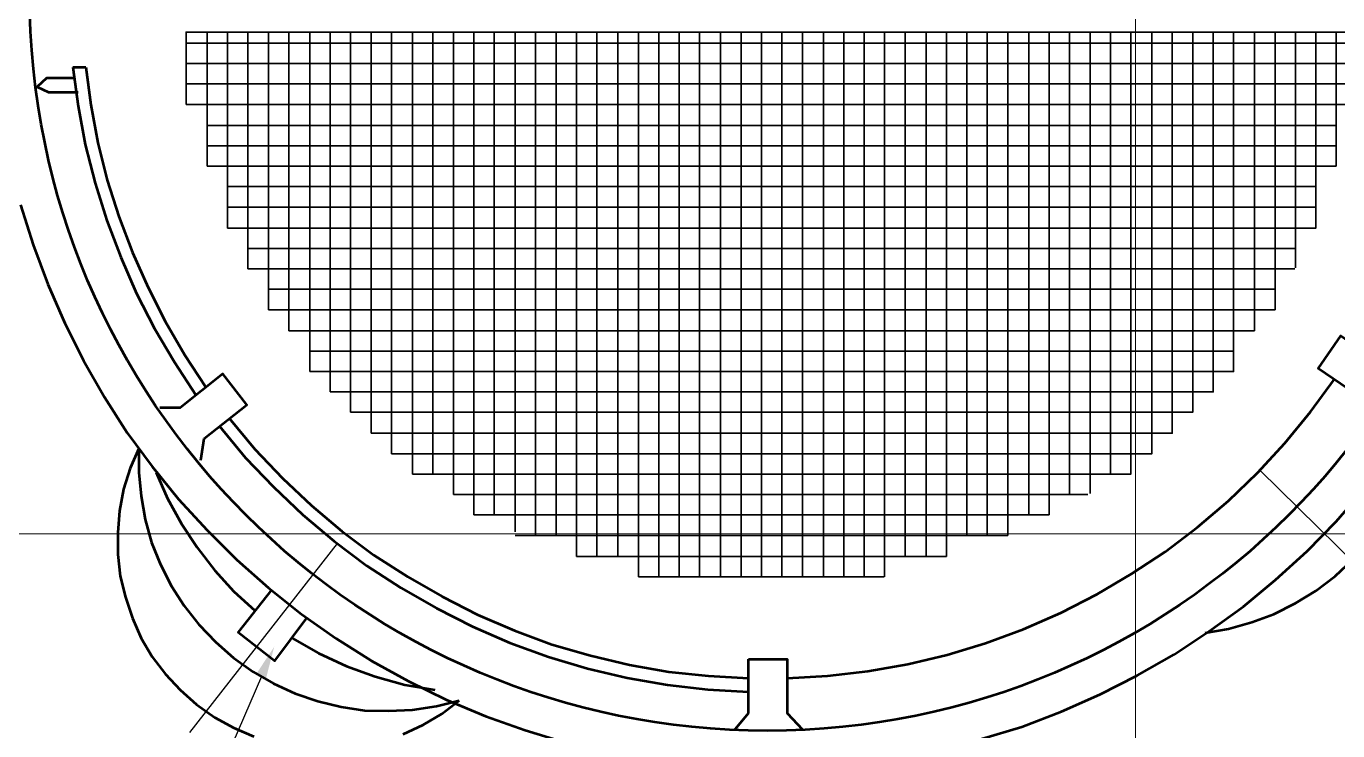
# Model space of a CAD drawing. Header units: millimetres. Extents: x 0 to 841, y 0 to 1189.
# Drawn here: x 424.1 to 519.3, y 342.4 to 393.6 of the extents above; entities that cross this region are included whole.
import ezdxf

# ---------------------------------------------------------------- set-up
doc = ezdxf.new("R2010")
doc.units = ezdxf.units.MM
doc.layers.add('C00-00-00', color=7, linetype='Continuous')
doc.layers.add('CBF-BF-BF', color=7, linetype='Continuous', true_color=0xbfbfbf)

msp = doc.modelspace()

# ---------------------------------------------------------------- hatches: boundary and pattern name
at = {"layer": 'C00-00-00'}
h = msp.add_hatch(color=256, dxfattribs=at)
h.dxf.hatch_style = 2
h.paths.add_polyline_path([(440.817, 346.524439), (442.129333, 348.514106), (441.536667, 346.228106)])

# ---------------------------------------------------------------- linework, layer by layer
at = {"layer": 'C00-00-00', "lineweight": 35}
for points in [[(477.901, 393.132028), (435.737, 393.132028), (435.737, 387.882694)], [(477.901, 393.132028), (520.7, 393.132028)], [(519.176, 393.132028), (519.176, 383.395361)], [(517.694333, 379.204361), (517.694333, 378.908028), (517.609667, 378.908028)], [(514.731, 374.463028), (514.731, 372.981361), (514.477, 372.981361)], [(511.725333, 369.129028), (511.725333, 368.494028), (511.259667, 368.494028)], [(510.243667, 367.351028), (510.243667, 367.012361), (509.947333, 367.012361)], [(508.762, 365.742361), (508.762, 365.530694), (508.550333, 365.530694)], [(507.280333, 364.303028), (507.280333, 364.006694), (506.984, 364.006694)], [(505.798667, 362.990694), (505.798667, 362.525028), (505.248333, 362.525028)], [(504.274667, 361.763028), (504.274667, 361.043361), (502.793, 361.043361)], [(452.162333, 361.297361), (452.162333, 361.043361), (452.458667, 361.043361)]]:
    msp.add_lwpolyline(points, dxfattribs=at)
at = {"layer": 'C00-00-00', "lineweight": 53}
for points in [[(427.524333, 390.592028), (428.455667, 390.592028)], [(427.524333, 390.592028), (427.905333, 387.755694), (428.413333, 384.961694), (429.133, 382.167694), (429.979667, 379.458361), (430.995667, 376.791361), (432.138667, 374.166694), (433.451, 371.626694), (434.890333, 369.171361), (436.456667, 366.758361)], [(428.455667, 390.592028), (428.836667, 387.840361), (429.344667, 385.088694), (430.022, 382.379361), (430.868667, 379.754694), (431.842333, 377.130028), (432.985333, 374.590028), (434.255333, 372.092361), (435.652333, 369.679361), (437.176333, 367.351028)], [(427.651333, 389.787694), (425.619333, 389.787694), (424.942, 389.152694), (425.746333, 388.771694), (427.905333, 388.771694)], [(423.714333, 380.601361), (424.645667, 377.680361), (425.704, 374.844028), (426.931667, 372.007694), (428.286333, 369.298361), (429.810333, 366.631361), (431.461333, 364.049028), (433.281667, 361.593694), (435.186667, 359.223028), (437.261, 356.979361), (439.42, 354.820361), (441.706, 352.788361), (444.119, 350.883361), (446.616667, 349.105361), (449.199, 347.496694), (451.866, 346.015028), (454.617667, 344.660361), (457.454, 343.475028), (460.332667, 342.459028), (463.253667, 341.570028)], [(423.714333, 380.601361), (424.645667, 377.680361), (425.704, 374.844028), (426.931667, 372.007694), (428.286333, 369.298361), (429.810333, 366.631361), (431.461333, 364.049028), (433.281667, 361.593694), (435.186667, 359.223028), (437.261, 356.979361), (439.42, 354.820361), (441.706, 352.788361), (444.119, 350.883361), (446.616667, 349.105361), (449.199, 347.496694), (451.866, 346.015028), (454.617667, 344.660361), (457.454, 343.475028), (460.332667, 342.459028), (463.253667, 341.570028)], [(524.129, 369.044361), (522.732, 368.832694), (519.472333, 371.076361), (517.863667, 368.748028), (521.123333, 366.504361), (521.504333, 365.065028)], [(436.795333, 362.059361), (437.049333, 363.625694), (440.139667, 366.081028), (438.404, 368.324694), (435.313667, 365.869361), (433.832, 365.869361)], [(479.340333, 346.226694), (482.261333, 346.396028), (485.182333, 346.734694), (488.103333, 347.242694), (490.939667, 347.920028), (493.733667, 348.766694), (496.485333, 349.782694), (499.194667, 350.968028), (501.819333, 352.322694), (504.317, 353.804361), (506.772333, 355.413028), (509.100667, 357.191028), (511.344333, 359.096028), (513.461, 361.128028), (515.450667, 363.287028), (517.313333, 365.573028), (519.049, 367.943694)], [(509.651, 349.528694), (511.344333, 349.825028), (513.037667, 350.290694), (514.646333, 350.883361), (516.212667, 351.687694), (517.694333, 352.576694), (519.091333, 353.635028), (520.361333, 354.820361), (521.504333, 356.132694), (522.520333, 357.529694), (523.409333, 359.053694), (524.129, 360.620028), (524.721667, 362.228694), (525.145, 363.922028), (525.356667, 365.657694)], [(438.15, 364.514694), (440.055, 362.228694), (442.087, 360.112028), (444.203667, 358.080028), (446.489667, 356.175028), (448.860333, 354.397028), (451.315667, 352.788361), (453.898, 351.306694), (456.522667, 349.994361), (459.232, 348.809028), (462.026, 347.793028), (464.862333, 346.946361), (467.741, 346.269028), (470.662, 345.761028), (473.583, 345.422361), (476.546333, 345.253028)], [(438.869667, 365.107361), (440.732333, 362.863694), (442.722, 360.747028), (444.838667, 358.757361), (447.04, 356.894694), (449.368333, 355.159028), (451.823667, 353.592694), (454.321333, 352.153361), (456.903667, 350.841028), (459.570667, 349.698028), (462.28, 348.682028), (465.074, 347.877694), (467.910333, 347.200361), (470.746667, 346.692361), (473.625333, 346.396028), (476.546333, 346.226694)], [(432.308, 362.906028), (431.673, 361.466694), (431.207333, 359.942694), (430.911, 358.376361), (430.784, 356.810028), (430.784, 355.201361), (430.953333, 353.635028), (431.334333, 352.111028), (431.842333, 350.587028), (432.477333, 349.147694), (433.281667, 347.793028), (434.255333, 346.523028), (435.313667, 345.380028), (436.499, 344.321694), (437.811333, 343.390361), (439.208333, 342.628361), (440.647667, 341.993361)], [(432.308, 362.906028), (432.308, 361.170361), (432.477333, 359.434694), (432.773667, 357.741361), (433.239333, 356.090361), (433.874333, 354.481694), (434.678667, 352.915361), (435.61, 351.476028), (436.668333, 350.121361), (437.896, 348.851361), (439.166, 347.708361), (440.605333, 346.692361), (442.087, 345.845694), (443.653333, 345.126028), (445.304333, 344.575694), (446.997667, 344.152361), (448.691, 343.898361), (450.426667, 343.856028), (452.162333, 343.940694), (453.898, 344.194694), (455.549, 344.618028)], [(433.578, 361.170361), (434.382333, 359.265361), (435.398333, 357.445028), (436.541333, 355.709361), (437.811333, 354.058361), (439.208333, 352.534361), (440.732333, 351.137361)], [(493.437333, 341.824028), (496.358333, 342.713028), (499.237, 343.813694), (502.031, 345.041361), (504.740333, 346.438361), (507.407333, 347.962361), (509.947333, 349.655694), (512.445, 351.433694), (514.773333, 353.381028), (517.059333, 355.455361), (519.176, 357.614361), (521.208, 359.942694)], [(493.437333, 341.824028), (496.358333, 342.713028), (499.237, 343.813694), (502.031, 345.041361), (504.740333, 346.438361), (507.407333, 347.962361), (509.947333, 349.655694), (512.445, 351.433694), (514.773333, 353.381028), (517.059333, 355.455361), (519.176, 357.614361), (521.208, 359.942694)], [(441.96, 352.661361), (439.504667, 349.571028), (442.171667, 347.496694), (444.457667, 350.544694)], [(443.441667, 349.147694), (445.346667, 348.047028), (447.378667, 347.115694), (449.453, 346.353694), (451.612, 345.761028), (453.771, 345.380028)], [(475.572667, 342.543694), (476.546333, 343.686694), (476.546333, 347.623694)], [(476.546333, 347.623694), (479.340333, 347.623694), (479.340333, 343.686694), (480.441, 342.501361)], [(451.485, 342.162694), (452.924333, 342.840028), (454.279, 343.644361), (455.549, 344.618028)]]:
    msp.add_lwpolyline(points, dxfattribs=at)
at = {"layer": 'C00-00-00', "lineweight": 25}
msp.add_lwpolyline([(441.198, 346.353694), (426.042667, 311.259361), (456.988333, 311.259361)], dxfattribs=at)
at = {"layer": 'C00-00-00', "lineweight": 53}
msp.add_circle((477.901, 395.926028), 53.509333, dxfattribs=at)
msp.add_circle((477.901, 395.926028), 53.509333, dxfattribs=at)
at = {"layer": 'C00-00-00', "lineweight": 35}
for points in [[(437.261, 393.132028), (437.261, 393.132028), (437.261, 383.395361), (437.261, 383.395361)], [(438.742667, 393.132028), (438.742667, 393.132028), (438.742667, 378.908028), (438.742667, 378.908028)], [(440.224333, 393.132028), (440.224333, 393.132028), (440.224333, 375.944694), (440.224333, 375.944694)], [(441.706, 393.132028), (441.706, 393.132028), (441.706, 372.981361), (441.706, 372.981361)], [(443.187667, 393.132028), (443.187667, 393.132028), (443.187667, 371.457361), (443.187667, 371.457361)], [(444.711667, 393.132028), (444.711667, 393.132028), (444.711667, 368.494028), (444.711667, 368.494028)], [(446.193333, 393.132028), (446.193333, 393.132028), (446.193333, 367.012361), (446.193333, 367.012361)], [(447.675, 393.132028), (447.675, 393.132028), (447.675, 365.530694), (447.675, 365.530694)], [(449.156667, 393.132028), (449.156667, 393.132028), (449.156667, 364.006694), (449.156667, 364.006694)], [(450.638333, 393.132028), (450.638333, 393.132028), (450.638333, 362.525028), (450.638333, 362.525028)], [(452.162333, 393.132028), (452.162333, 393.132028), (452.162333, 361.297361), (452.162333, 361.297361)], [(453.644, 393.132028), (453.644, 393.132028), (453.644, 361.043361), (453.644, 361.043361)], [(455.125667, 393.132028), (455.125667, 393.132028), (455.125667, 359.561694), (455.125667, 359.561694)], [(456.607333, 393.132028), (456.607333, 393.132028), (456.607333, 358.080028), (456.607333, 358.080028)], [(458.089, 393.132028), (458.089, 393.132028), (458.089, 358.080028), (458.089, 358.080028)], [(459.613, 393.132028), (459.613, 393.132028), (459.613, 356.852361), (459.613, 356.852361)], [(461.094667, 393.132028), (461.094667, 393.132028), (461.094667, 356.598361), (461.094667, 356.598361)], [(462.576333, 393.132028), (462.576333, 393.132028), (462.576333, 356.598361), (462.576333, 356.598361)], [(464.058, 393.132028), (464.058, 393.132028), (464.058, 355.074361), (464.058, 355.074361)], [(465.539667, 393.132028), (465.539667, 393.132028), (465.539667, 355.074361), (465.539667, 355.074361)], [(467.063667, 393.132028), (467.063667, 393.132028), (467.063667, 355.074361), (467.063667, 355.074361)], [(468.545333, 393.132028), (468.545333, 393.132028), (468.545333, 353.592694), (468.545333, 353.592694)], [(470.027, 393.132028), (470.027, 393.132028), (470.027, 353.592694), (470.027, 353.592694)], [(471.508667, 393.132028), (471.508667, 393.132028), (471.508667, 353.592694), (471.508667, 353.592694)], [(472.990333, 393.132028), (472.990333, 393.132028), (472.990333, 353.592694), (472.990333, 353.592694)], [(474.514333, 393.132028), (474.514333, 393.132028), (474.514333, 353.592694), (474.514333, 353.592694)], [(475.996, 393.132028), (475.996, 393.132028), (475.996, 353.592694), (475.996, 353.592694)], [(477.477667, 393.132028), (477.477667, 393.132028), (477.477667, 353.592694), (477.477667, 353.592694)], [(478.959333, 393.132028), (478.959333, 393.132028), (478.959333, 353.592694), (478.959333, 353.592694)], [(480.441, 393.132028), (480.441, 393.132028), (480.441, 353.592694), (480.441, 353.592694)], [(481.965, 393.132028), (481.965, 393.132028), (481.965, 353.592694), (481.965, 353.592694)], [(483.446667, 393.132028), (483.446667, 393.132028), (483.446667, 353.592694), (483.446667, 353.592694)], [(484.928333, 393.132028), (484.928333, 393.132028), (484.928333, 353.592694), (484.928333, 353.592694)], [(486.41, 393.132028), (486.41, 393.132028), (486.41, 353.592694), (486.41, 353.592694)], [(487.891667, 393.132028), (487.891667, 393.132028), (487.891667, 355.074361), (487.891667, 355.074361)], [(489.415667, 393.132028), (489.415667, 393.132028), (489.415667, 355.074361), (489.415667, 355.074361)], [(490.897333, 393.132028), (490.897333, 393.132028), (490.897333, 355.074361), (490.897333, 355.074361)], [(492.379, 393.132028), (492.379, 393.132028), (492.379, 356.598361), (492.379, 356.598361)], [(493.860667, 393.132028), (493.860667, 393.132028), (493.860667, 356.598361), (493.860667, 356.598361)], [(495.342333, 393.132028), (495.342333, 393.132028), (495.342333, 356.598361), (495.342333, 356.598361)], [(496.866333, 393.132028), (496.866333, 393.132028), (496.866333, 358.080028), (496.866333, 358.080028)], [(498.348, 393.132028), (498.348, 393.132028), (498.348, 358.080028), (498.348, 358.080028)], [(499.829667, 393.132028), (499.829667, 393.132028), (499.829667, 359.561694), (499.829667, 359.561694)], [(501.311333, 393.132028), (501.311333, 393.132028), (501.311333, 359.646361), (501.311333, 359.646361)], [(502.793, 393.132028), (502.793, 393.132028), (502.793, 361.043361), (502.793, 361.043361)], [(504.274667, 393.132028), (504.274667, 393.132028), (504.274667, 361.763028), (504.274667, 361.763028)], [(505.798667, 393.132028), (505.798667, 393.132028), (505.798667, 362.990694), (505.798667, 362.990694)], [(507.280333, 393.132028), (507.280333, 393.132028), (507.280333, 364.303028), (507.280333, 364.303028)], [(508.762, 393.132028), (508.762, 393.132028), (508.762, 365.742361), (508.762, 365.742361)], [(510.243667, 393.132028), (510.243667, 393.132028), (510.243667, 367.351028), (510.243667, 367.351028)], [(511.725333, 393.132028), (511.725333, 393.132028), (511.725333, 369.129028), (511.725333, 369.129028)], [(513.249333, 393.132028), (513.249333, 393.132028), (513.249333, 371.457361), (513.249333, 371.457361)], [(514.731, 393.132028), (514.731, 393.132028), (514.731, 373.404694), (514.731, 373.404694)], [(516.212667, 393.132028), (516.212667, 393.132028), (516.212667, 376.029361), (516.212667, 376.029361)], [(517.694333, 393.132028), (517.694333, 393.132028), (517.694333, 379.204361), (517.694333, 379.204361)], [(520.7, 392.327694), (520.7, 392.327694), (435.737, 392.327694), (435.737, 392.327694)], [(520.7, 390.846028), (520.7, 390.846028), (435.737, 390.846028), (435.737, 390.846028)], [(520.573, 389.364361), (520.573, 389.364361), (435.737, 389.364361), (435.737, 389.364361)], [(520.319, 387.882694), (520.319, 387.882694), (435.737, 387.882694), (435.737, 387.882694)], [(519.176, 386.358694), (519.176, 386.358694), (437.261, 386.358694), (437.261, 386.358694)], [(519.176, 384.877028), (519.176, 384.877028), (437.261, 384.877028), (437.261, 384.877028)], [(519.176, 383.395361), (519.176, 383.395361), (437.261, 383.395361), (437.261, 383.395361)], [(517.694333, 381.913694), (517.694333, 381.913694), (438.742667, 381.913694), (438.742667, 381.913694)], [(517.694333, 380.432028), (517.694333, 380.432028), (438.742667, 380.432028), (438.742667, 380.432028)], [(517.609667, 378.908028), (517.609667, 378.908028), (438.742667, 378.908028), (438.742667, 378.908028)], [(516.212667, 377.426361), (516.212667, 377.426361), (440.224333, 377.426361), (440.224333, 377.426361)], [(516.170333, 375.944694), (516.170333, 375.944694), (440.224333, 375.944694), (440.224333, 375.944694)], [(514.731, 374.463028), (514.731, 374.463028), (441.706, 374.463028), (441.706, 374.463028)], [(514.477, 372.981361), (514.477, 372.981361), (441.706, 372.981361), (441.706, 372.981361)], [(513.249333, 371.457361), (513.249333, 371.457361), (443.187667, 371.457361), (443.187667, 371.457361)], [(511.725333, 369.975694), (511.725333, 369.975694), (444.711667, 369.975694), (444.711667, 369.975694)], [(511.259667, 368.494028), (511.259667, 368.494028), (444.711667, 368.494028), (444.711667, 368.494028)], [(509.947333, 367.012361), (509.947333, 367.012361), (446.193333, 367.012361), (446.193333, 367.012361)], [(508.550333, 365.530694), (508.550333, 365.530694), (447.675, 365.530694), (447.675, 365.530694)], [(506.984, 364.006694), (506.984, 364.006694), (449.156667, 364.006694), (449.156667, 364.006694)], [(505.248333, 362.525028), (505.248333, 362.525028), (450.638333, 362.525028), (450.638333, 362.525028)], [(502.793, 361.043361), (502.793, 361.043361), (452.458667, 361.043361), (452.458667, 361.043361)], [(501.142, 359.561694), (501.142, 359.561694), (455.125667, 359.561694), (455.125667, 359.561694)], [(457.157667, 358.080028), (457.157667, 358.080028), (456.607333, 358.080028), (456.607333, 358.080028)], [(498.348, 358.080028), (498.348, 358.080028), (457.157667, 358.080028), (457.157667, 358.080028)], [(460.163333, 356.598361), (460.163333, 356.598361), (459.613, 356.598361), (459.613, 356.598361)], [(495.342333, 356.598361), (495.342333, 356.598361), (460.163333, 356.598361), (460.163333, 356.598361)], [(490.897333, 355.074361), (490.897333, 355.074361), (464.058, 355.074361), (464.058, 355.074361)], [(469.434333, 353.592694), (469.434333, 353.592694), (468.545333, 353.592694), (468.545333, 353.592694)], [(486.367667, 353.592694), (486.367667, 353.592694), (469.434333, 353.592694), (469.434333, 353.592694)]]:
    msp.add_open_spline(points, degree=3, dxfattribs=at)
at = {"layer": 'C00-00-00', "lineweight": 25}
for points in [[(513.630333, 361.339694), (513.630333, 361.339694), (527.642667, 347.539028), (527.642667, 347.539028)], [(446.701333, 356.005694), (446.701333, 356.005694), (435.991, 342.289694), (435.991, 342.289694)]]:
    msp.add_open_spline(points, degree=3, dxfattribs=at)
at = {"layer": 'CBF-BF-BF', "lineweight": 9}
for points in [[(504.600001, 0), (504.600001, 1189.000035)], [(841.000001, 356.70001), (0, 356.70001)]]:
    msp.add_lwpolyline(points, dxfattribs=at)

doc.saveas('drawing.dxf')
